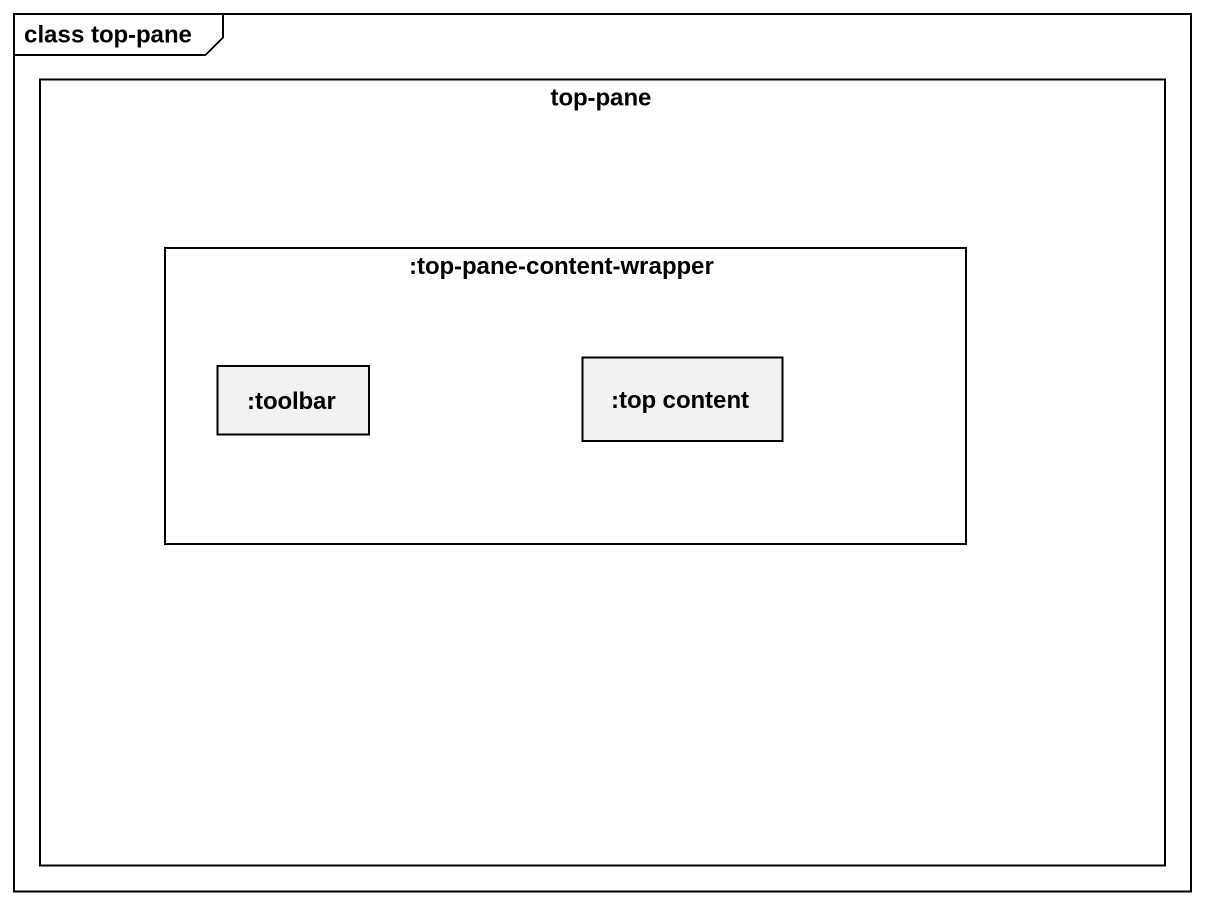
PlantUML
@startuml
mainframe class top-pane
rectangle "top-pane" as top_pane {
  rectangle ":top-pane-content-wrapper" as top_pane_content_wrapper {
    rectangle ":toolbar" as toolbar
    rectangle ":top content" as top_content
  }
}
@enduml
